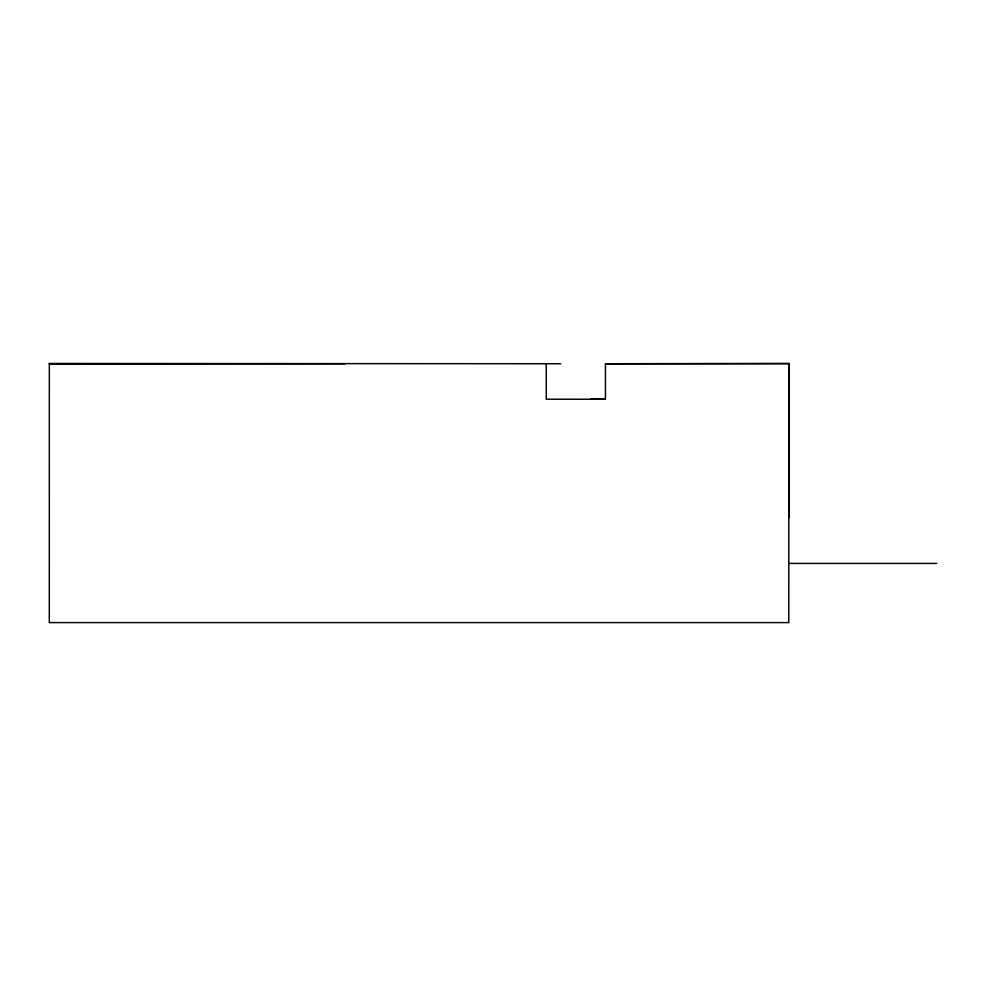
<?xml version="1.0" encoding="UTF-8"?>
<svg xmlns="http://www.w3.org/2000/svg" width="986" height="986" viewBox="0 0 986 986"><rect width="100%" height="100%" fill="white"/><g stroke="black" fill="none" stroke-linecap="round" stroke-linejoin="round"><path stroke-width="1.48" d="M560.664 363.735L49.337 363.464L49.3 622.597L788.8 622.597L788.825 363.403L605.453 363.748L605.441 399.244L546.281 399.219L546.281 363.735M788.775 517.564L788.825 363.403M605.453 363.76L788.775 363.748M590.651 399.244L605.441 399.244M788.8 563.437L936.7 563.437M345.112 363.785L49.337 364.08L49.337 363.464"/></g></svg>
